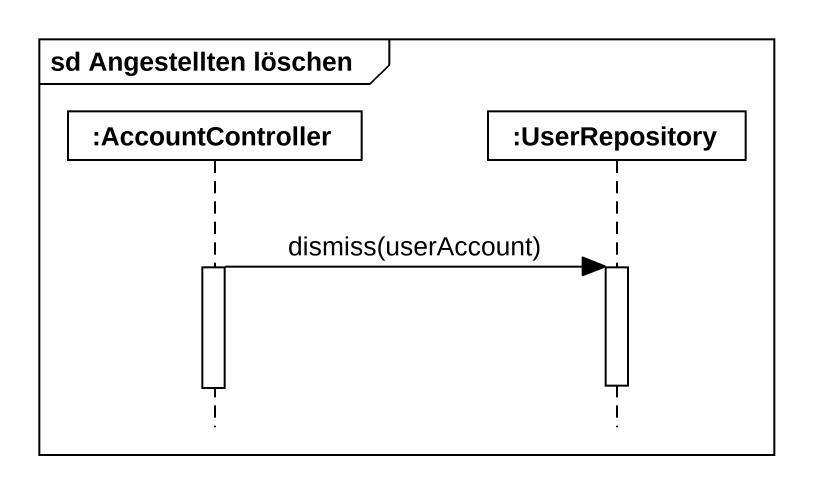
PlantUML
@startuml
mainframe sd Angestellten löschen
hide footbox
participant ":AccountController" as AccountController
participant ":UserRepository" as UserRepository

activate AccountController
AccountController -> UserRepository : dismiss(userAccount)
activate UserRepository
deactivate UserRepository
deactivate AccountController
@enduml
